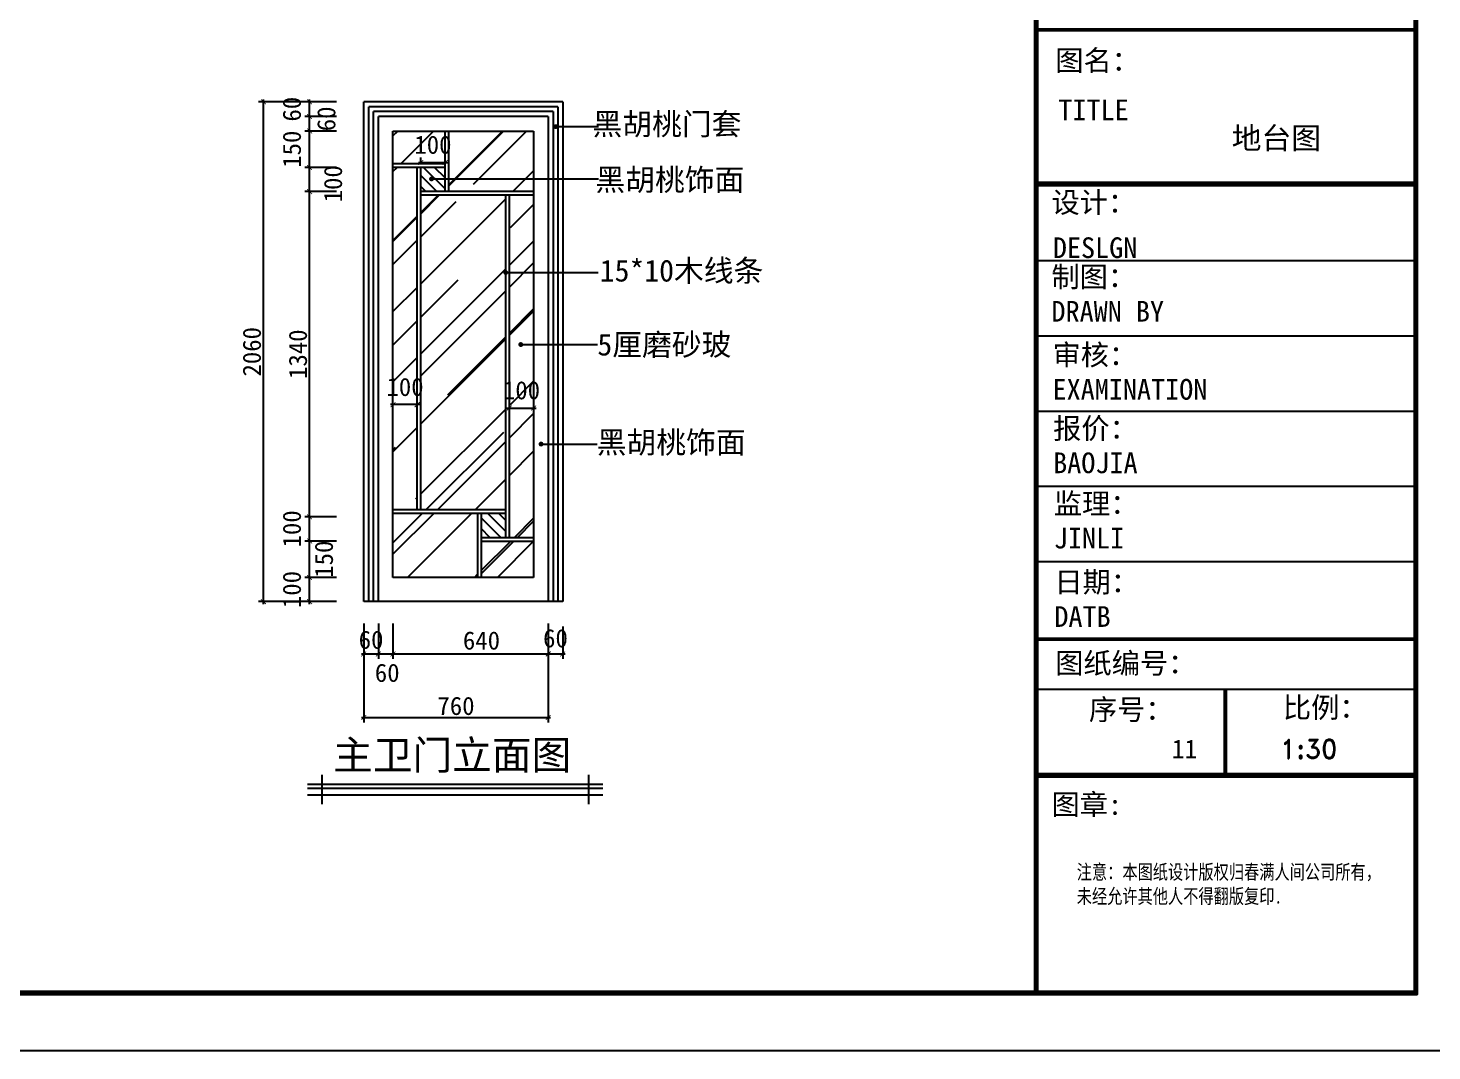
# Model space of a CAD drawing. Header units: millimetres. Extents: x 71641 to 191108, y -23091 to 29972.
# Drawn here: x 113470 to 119255, y -9624 to -5407 of the extents above; entities that cross this region are included whole.
import ezdxf

# ---------------------------------------------------------------- set-up
doc = ezdxf.new("R2010")
doc.units = ezdxf.units.MM
doc.layers.add('00', color=1, linetype='Continuous')
doc.layers.add('家', color=1, linetype='Continuous')
doc.styles.add('2121212', font='SIMFANG.TTF', dxfattribs={"height": 180})
doc.styles.add('30', font='SimSun.ttf', dxfattribs={"height": 75})
doc.styles.get("Standard").update_dxf_attribs({"font": 'SimSun.ttf', "height": 150})
doc.styles.add('STYLE-50B', font='SimSun.ttf', dxfattribs={"width": 0.766, "height": 150})
doc.dimstyles.new('30', dxfattribs={"dimscale": 0, "dimtxt": 90, "dimasz": 20, "dimexe": 20, "dimexo": 20, "dimgap": 10, "dimtad": 1, "dimdec": 0, "dimzin": 0, "dimdsep": 46, "dimtxsty": '30', "dimblk": 'ARCHTICK', "dimcen": 20, "dimdle": 10, "dimclrd": 8, "dimclre": 8, "dimclrt": 2, "dimadec": 0, "dimazin": 0, "dimtfac": 1, "dimtdec": 0, "dimtmove": 2, "dimatfit": 3, "dimldrblk": 'DOT', "dimfxl": 0, "dimtolj": 2, "dimtzin": 0, "dimlwd": -1, "dimarcsym": 0})

# ---------------------------------------------------------------- blocks, each defined once
blk = doc.blocks.new('_ARCHTICK')
at = {"color": 0, "linetype": 'ByBlock', "const_width": 0.15}
blk.add_lwpolyline([(-0.5, -0.5), (0.5, 0.5)], dxfattribs=at)
blk = doc.blocks.new('*D442')
at = {"color": 8, "lineweight": -2}
for p, q in [((115088.2, -5961.6), (115088.2, -5941.2)), ((115188.2, -5961.6), (115188.2, -5941.2))]:
    blk.add_line(p, q, dxfattribs=at)
at = {"color": 8}
blk.add_line((115078.2, -5961.2), (115198.2, -5961.2), dxfattribs=at)
at = {"layer": 'Defpoints', "color": 0}
for p in [(115088.2, -5981.6), (115188.2, -5961.2), (115188.2, -5981.6)]:
    blk.add_point(p, dxfattribs=at)
at = {"color": 8, "xscale": 20, "yscale": 20, "zscale": 20, "rotation": 180}
blk.add_blockref('_ARCHTICK', (115088.2, -5961.2), dxfattribs=at)
at = {"color": 8, "xscale": 20, "yscale": 20, "zscale": 20}
blk.add_blockref('_ARCHTICK', (115188.2, -5961.2), dxfattribs=at)
at = {"color": 2, "insert": (115138.2, -5888.7), "char_height": 75, "attachment_point": 5, "style": '30'}
blk.add_mtext('\\A2;100', dxfattribs=at)
blk = doc.blocks.new('_Dot')
at = {"color": 0, "linetype": 'ByBlock', "lineweight": -2}
blk.add_line((-0.5, 0), (-1, 0), dxfattribs=at)
at = {"color": 0, "linetype": 'ByBlock', "const_width": 0.5}
blk.add_lwpolyline([(-0.25, 0, 1), (0.25, 0, 1)], format="xyb", close=True, dxfattribs=at)
blk = doc.blocks.new('DOT')
at = {"color": 0, "linetype": 'ByBlock'}
blk.add_line((-0.5, 0), (-1, 0), dxfattribs=at)
at = {"color": 0, "linetype": 'ByBlock', "const_width": 0.5}
blk.add_lwpolyline([(-0.25, 0, 1), (0.25, 0, 1)], format="xyb", close=True, dxfattribs=at)
blk = doc.blocks.new('*D422')
at = {"color": 8, "lineweight": -2}
for p, q in [((114853.1, -7862.2), (114853.1, -8269.3)), ((115613.2, -7862.2), (115613.2, -8269.3))]:
    blk.add_line(p, q, dxfattribs=at)
at = {"color": 8}
blk.add_line((114843.1, -8249.3), (115623.2, -8249.3), dxfattribs=at)
at = {"layer": 'Defpoints', "color": 0}
for p in [(114853.1, -7842.2), (115613.2, -7842.2), (115613.2, -8249.3)]:
    blk.add_point(p, dxfattribs=at)
at = {"color": 8, "xscale": 20, "yscale": 20, "zscale": 20, "rotation": 180}
blk.add_blockref('_ARCHTICK', (114853.1, -8249.3), dxfattribs=at)
at = {"color": 8, "xscale": 20, "yscale": 20, "zscale": 20}
blk.add_blockref('_ARCHTICK', (115613.2, -8249.3), dxfattribs=at)
at = {"color": 2, "insert": (115233.2, -8201.8), "char_height": 75, "attachment_point": 5, "style": '30'}
blk.add_mtext('\\A2;760', dxfattribs=at)
blk = doc.blocks.new('*D423')
at = {"color": 8, "lineweight": -2}
for p, q in [((114973.2, -7862.2), (114973.2, -8007.3)), ((115613.2, -7862.2), (115613.2, -8007.3))]:
    blk.add_line(p, q, dxfattribs=at)
at = {"color": 8}
blk.add_line((114963.2, -7987.3), (115623.2, -7987.3), dxfattribs=at)
at = {"layer": 'Defpoints', "color": 0}
for p in [(114973.2, -7842.2), (115613.2, -7842.2), (115613.2, -7987.3)]:
    blk.add_point(p, dxfattribs=at)
at = {"color": 8, "xscale": 20, "yscale": 20, "zscale": 20, "rotation": 180}
blk.add_blockref('_ARCHTICK', (114973.2, -7987.3), dxfattribs=at)
at = {"color": 8, "xscale": 20, "yscale": 20, "zscale": 20}
blk.add_blockref('_ARCHTICK', (115613.2, -7987.3), dxfattribs=at)
at = {"color": 2, "insert": (115338.2, -7932.3), "char_height": 75, "attachment_point": 5, "style": '30'}
blk.add_mtext('\\A2;640', dxfattribs=at)
blk = doc.blocks.new('*D424')
at = {"color": 8}
blk.add_line((114629.5, -7431.6), (114629.5, -6071.6), dxfattribs=at)
at = {"color": 8, "lineweight": -2}
for p, q in [((114741.3, -6081.6), (114609.5, -6081.6)), ((114741.3, -7421.6), (114609.5, -7421.6))]:
    blk.add_line(p, q, dxfattribs=at)
at = {"layer": 'Defpoints', "color": 0}
for p in [(114629.5, -6081.6), (114761.3, -6081.6), (114761.3, -7421.6)]:
    blk.add_point(p, dxfattribs=at)
at = {"color": 8, "xscale": 20, "yscale": 20, "zscale": 20}
for p, rotation in [((114629.5, -6081.6), 90), ((114629.5, -7421.6), 270)]:
    blk.add_blockref('_ARCHTICK', p, dxfattribs=dict(at, rotation=rotation))
at = {"color": 2, "insert": (114582, -6751.6), "char_height": 75, "attachment_point": 5, "rotation": 90, "style": '30'}
blk.add_mtext('\\A2;1340', dxfattribs=at)
blk = doc.blocks.new('*D425')
at = {"color": 8, "lineweight": -2}
for p, q in [((114741.3, -5711.6), (114419.7, -5711.6)), ((114741.3, -7771.6), (114419.7, -7771.6))]:
    blk.add_line(p, q, dxfattribs=at)
at = {"color": 8}
blk.add_line((114439.7, -7781.6), (114439.7, -5701.6), dxfattribs=at)
at = {"layer": 'Defpoints', "color": 0}
for p in [(114439.7, -5711.6), (114761.3, -5711.6), (114761.3, -7771.6)]:
    blk.add_point(p, dxfattribs=at)
at = {"color": 8, "xscale": 20, "yscale": 20, "zscale": 20}
for p, rotation in [((114439.7, -5711.6), 90), ((114439.7, -7771.6), 270)]:
    blk.add_blockref('_ARCHTICK', p, dxfattribs=dict(at, rotation=rotation))
at = {"color": 2, "insert": (114392.2, -6741.6), "char_height": 75, "attachment_point": 5, "rotation": 90, "style": '30'}
blk.add_mtext('\\A2;2060', dxfattribs=at)
blk = doc.blocks.new('*D426')
at = {"color": 8, "lineweight": -2}
for p, q in [((114741.3, -7421.6), (114609.5, -7421.6)), ((114741.3, -7521.6), (114609.5, -7521.6))]:
    blk.add_line(p, q, dxfattribs=at)
at = {"color": 8}
blk.add_line((114629.5, -7531.6), (114629.5, -7411.6), dxfattribs=at)
at = {"layer": 'Defpoints', "color": 0}
for p in [(114629.5, -7421.6), (114761.3, -7421.6), (114761.3, -7521.6)]:
    blk.add_point(p, dxfattribs=at)
at = {"color": 8, "xscale": 20, "yscale": 20, "zscale": 20}
for p, rotation in [((114629.5, -7421.6), 90), ((114629.5, -7521.6), 270)]:
    blk.add_blockref('_ARCHTICK', p, dxfattribs=dict(at, rotation=rotation))
at = {"color": 2, "insert": (114557, -7471.6), "char_height": 75, "attachment_point": 5, "rotation": 90, "style": '30'}
blk.add_mtext('\\A2;100', dxfattribs=at)
blk = doc.blocks.new('*D427')
at = {"color": 8, "lineweight": -2}
for p, q in [((114913.3, -7862.2), (114913.3, -8007.3)), ((114973.2, -7862.2), (114973.2, -8007.3))]:
    blk.add_line(p, q, dxfattribs=at)
at = {"color": 8}
blk.add_line((114903.3, -7987.3), (114983.2, -7987.3), dxfattribs=at)
at = {"layer": 'Defpoints', "color": 0}
for p in [(114913.3, -7842.2), (114973.2, -7842.2), (114973.2, -7987.3)]:
    blk.add_point(p, dxfattribs=at)
at = {"color": 8, "xscale": 20, "yscale": 20, "zscale": 20, "rotation": 180}
blk.add_blockref('_ARCHTICK', (114913.3, -7987.3), dxfattribs=at)
at = {"color": 8, "xscale": 20, "yscale": 20, "zscale": 20}
blk.add_blockref('_ARCHTICK', (114973.2, -7987.3), dxfattribs=at)
at = {"color": 2, "insert": (114949.7, -8065.4), "char_height": 75, "attachment_point": 5, "style": '30'}
blk.add_mtext('\\A2;60', dxfattribs=at)
blk = doc.blocks.new('*D428')
at = {"color": 8, "lineweight": -2}
for p, q in [((114741.3, -7671.6), (114609.5, -7671.6)), ((114741.3, -7771.6), (114609.5, -7771.6))]:
    blk.add_line(p, q, dxfattribs=at)
at = {"color": 8}
blk.add_line((114629.5, -7781.6), (114629.5, -7661.6), dxfattribs=at)
at = {"layer": 'Defpoints', "color": 0}
for p in [(114629.5, -7671.6), (114761.3, -7671.6), (114761.3, -7771.6)]:
    blk.add_point(p, dxfattribs=at)
at = {"color": 8, "xscale": 20, "yscale": 20, "zscale": 20}
for p, rotation in [((114629.5, -7671.6), 90), ((114629.5, -7771.6), 270)]:
    blk.add_blockref('_ARCHTICK', p, dxfattribs=dict(at, rotation=rotation))
at = {"color": 2, "insert": (114557, -7721.6), "char_height": 75, "attachment_point": 5, "rotation": 90, "style": '30'}
blk.add_mtext('\\A2;100', dxfattribs=at)
blk = doc.blocks.new('*D429')
at = {"color": 8, "lineweight": -2}
for p, q in [((114741.3, -7521.6), (114609.5, -7521.6)), ((114741.3, -7671.6), (114609.5, -7671.6))]:
    blk.add_line(p, q, dxfattribs=at)
at = {"color": 8}
blk.add_line((114629.5, -7681.6), (114629.5, -7511.6), dxfattribs=at)
at = {"layer": 'Defpoints', "color": 0}
for p in [(114629.5, -7521.6), (114761.3, -7521.6), (114761.3, -7671.6)]:
    blk.add_point(p, dxfattribs=at)
at = {"color": 8, "xscale": 20, "yscale": 20, "zscale": 20}
for p, rotation in [((114629.5, -7521.6), 90), ((114629.5, -7671.6), 270)]:
    blk.add_blockref('_ARCHTICK', p, dxfattribs=dict(at, rotation=rotation))
at = {"color": 2, "insert": (114689.1, -7596.6), "char_height": 75, "attachment_point": 5, "rotation": 90, "style": '30'}
blk.add_mtext('\\A2;150', dxfattribs=at)
blk = doc.blocks.new('*D430')
at = {"color": 8, "lineweight": -2}
for p, q in [((114853.1, -7862.2), (114853.1, -8007.3)), ((114913.3, -7862.2), (114913.3, -8007.3))]:
    blk.add_line(p, q, dxfattribs=at)
at = {"color": 8}
blk.add_line((114843.1, -7987.3), (114923.3, -7987.3), dxfattribs=at)
at = {"layer": 'Defpoints', "color": 0}
for p in [(114853.1, -7842.2), (114913.3, -7842.2), (114913.3, -7987.3)]:
    blk.add_point(p, dxfattribs=at)
at = {"color": 8, "xscale": 20, "yscale": 20, "zscale": 20, "rotation": 180}
blk.add_blockref('_ARCHTICK', (114853.1, -7987.3), dxfattribs=at)
at = {"color": 8, "xscale": 20, "yscale": 20, "zscale": 20}
blk.add_blockref('_ARCHTICK', (114913.3, -7987.3), dxfattribs=at)
at = {"color": 2, "insert": (114883.2, -7929.2), "char_height": 75, "attachment_point": 5, "style": '30'}
blk.add_mtext('\\A2;60', dxfattribs=at)
blk = doc.blocks.new('*D431')
at = {"color": 8, "lineweight": -2}
for p, q in [((114973.2, -6953.4), (114973.2, -6939.6)), ((115073.2, -6953.4), (115073.2, -6939.6))]:
    blk.add_line(p, q, dxfattribs=at)
at = {"color": 8}
blk.add_line((115083.2, -6959.6), (114963.2, -6959.6), dxfattribs=at)
at = {"layer": 'Defpoints', "color": 0}
for p in [(114973.2, -6959.6), (114973.2, -6973.4), (115073.2, -6973.4)]:
    blk.add_point(p, dxfattribs=at)
at = {"color": 8, "xscale": 20, "yscale": 20, "zscale": 20, "rotation": 180}
blk.add_blockref('_ARCHTICK', (114973.2, -6959.6), dxfattribs=at)
at = {"color": 8, "xscale": 20, "yscale": 20, "zscale": 20}
blk.add_blockref('_ARCHTICK', (115073.2, -6959.6), dxfattribs=at)
at = {"color": 2, "insert": (115023.2, -6887.1), "char_height": 75, "attachment_point": 5, "style": '30'}
blk.add_mtext('\\A2;100', dxfattribs=at)
blk = doc.blocks.new('*D432')
at = {"color": 8, "lineweight": -2}
for p, q in [((114741.3, -5831.6), (114609.5, -5831.6)), ((114741.3, -5981.6), (114609.5, -5981.6))]:
    blk.add_line(p, q, dxfattribs=at)
at = {"color": 8}
blk.add_line((114629.5, -5991.6), (114629.5, -5821.6), dxfattribs=at)
at = {"layer": 'Defpoints', "color": 0}
for p in [(114629.5, -5831.6), (114761.3, -5831.6), (114761.3, -5981.6)]:
    blk.add_point(p, dxfattribs=at)
at = {"color": 8, "xscale": 20, "yscale": 20, "zscale": 20}
for p, rotation in [((114629.5, -5831.6), 90), ((114629.5, -5981.6), 270)]:
    blk.add_blockref('_ARCHTICK', p, dxfattribs=dict(at, rotation=rotation))
at = {"color": 2, "insert": (114557, -5906.6), "char_height": 75, "attachment_point": 5, "rotation": 90, "style": '30'}
blk.add_mtext('\\A2;150', dxfattribs=at)
blk = doc.blocks.new('*D433')
at = {"color": 8, "lineweight": -2}
for p, q in [((114741.3, -5981.6), (114609.5, -5981.6)), ((114741.3, -6081.6), (114609.5, -6081.6))]:
    blk.add_line(p, q, dxfattribs=at)
at = {"color": 8}
blk.add_line((114629.5, -6091.6), (114629.5, -5971.6), dxfattribs=at)
at = {"layer": 'Defpoints', "color": 0}
for p in [(114629.5, -5981.6), (114761.3, -5981.6), (114761.3, -6081.6)]:
    blk.add_point(p, dxfattribs=at)
at = {"color": 8, "xscale": 20, "yscale": 20, "zscale": 20}
for p, rotation in [((114629.5, -5981.6), 90), ((114629.5, -6081.6), 270)]:
    blk.add_blockref('_ARCHTICK', p, dxfattribs=dict(at, rotation=rotation))
at = {"color": 2, "insert": (114726.8, -6049.1), "char_height": 75, "attachment_point": 5, "rotation": 90, "style": '30'}
blk.add_mtext('\\A2;100', dxfattribs=at)
blk = doc.blocks.new('*D434')
at = {"color": 8, "lineweight": -2}
for p, q in [((114741.3, -5771.6), (114609.5, -5771.6)), ((114741.3, -5831.6), (114609.5, -5831.6))]:
    blk.add_line(p, q, dxfattribs=at)
at = {"color": 8}
blk.add_line((114629.5, -5841.6), (114629.5, -5761.6), dxfattribs=at)
at = {"layer": 'Defpoints', "color": 0}
for p in [(114629.5, -5771.6), (114761.3, -5771.6), (114761.3, -5831.6)]:
    blk.add_point(p, dxfattribs=at)
at = {"color": 8, "xscale": 20, "yscale": 20, "zscale": 20}
for p, rotation in [((114629.5, -5771.6), 90), ((114629.5, -5831.6), 270)]:
    blk.add_blockref('_ARCHTICK', p, dxfattribs=dict(at, rotation=rotation))
at = {"color": 2, "insert": (114699.2, -5781.6), "char_height": 75, "attachment_point": 5, "rotation": 90, "style": '30'}
blk.add_mtext('\\A2;60', dxfattribs=at)
blk = doc.blocks.new('*D435')
at = {"color": 8, "lineweight": -2}
for p, q in [((114741.3, -5711.6), (114609.5, -5711.6)), ((114741.3, -5771.6), (114609.5, -5771.6))]:
    blk.add_line(p, q, dxfattribs=at)
at = {"color": 8}
blk.add_line((114629.5, -5781.6), (114629.5, -5701.6), dxfattribs=at)
at = {"layer": 'Defpoints', "color": 0}
for p in [(114629.5, -5711.6), (114761.3, -5711.6), (114761.3, -5771.6)]:
    blk.add_point(p, dxfattribs=at)
at = {"color": 8, "xscale": 20, "yscale": 20, "zscale": 20}
for p, rotation in [((114629.5, -5711.6), 90), ((114629.5, -5771.6), 270)]:
    blk.add_blockref('_ARCHTICK', p, dxfattribs=dict(at, rotation=rotation))
at = {"color": 2, "insert": (114557, -5741.6), "char_height": 75, "attachment_point": 5, "rotation": 90, "style": '30'}
blk.add_mtext('\\A2;60', dxfattribs=at)
blk = doc.blocks.new('*D436')
at = {"color": 8, "lineweight": -2}
for p, q in [((115613.2, -7862.2), (115613.2, -8007.3)), ((115673.2, -7873.6), (115673.2, -8007.3))]:
    blk.add_line(p, q, dxfattribs=at)
at = {"color": 8}
blk.add_line((115603.2, -7987.3), (115683.2, -7987.3), dxfattribs=at)
at = {"layer": 'Defpoints', "color": 0}
for p in [(115613.2, -7842.2), (115673.2, -7853.6), (115673.2, -7987.3)]:
    blk.add_point(p, dxfattribs=at)
at = {"color": 8, "xscale": 20, "yscale": 20, "zscale": 20, "rotation": 180}
blk.add_blockref('_ARCHTICK', (115613.2, -7987.3), dxfattribs=at)
at = {"color": 8, "xscale": 20, "yscale": 20, "zscale": 20}
blk.add_blockref('_ARCHTICK', (115673.2, -7987.3), dxfattribs=at)
at = {"color": 2, "insert": (115643.2, -7923.1), "char_height": 75, "attachment_point": 5, "style": '30'}
blk.add_mtext('\\A2;60', dxfattribs=at)
blk = doc.blocks.new('*D437')
at = {"color": 8}
blk.add_line((115443.2, -6973.4), (115563.2, -6973.4), dxfattribs=at)
at = {"color": 8, "lineweight": -2}
blk.add_line((115453.2, -6976.5), (115453.2, -6953.4), dxfattribs=at)
at = {"layer": 'Defpoints', "color": 0}
for p in [(115453.2, -6996.5), (115553.2, -6973.4), (115553.2, -6973.4)]:
    blk.add_point(p, dxfattribs=at)
at = {"color": 8, "xscale": 20, "yscale": 20, "zscale": 20, "rotation": 180}
blk.add_blockref('_ARCHTICK', (115453.2, -6973.4), dxfattribs=at)
at = {"color": 8, "xscale": 20, "yscale": 20, "zscale": 20}
blk.add_blockref('_ARCHTICK', (115553.2, -6973.4), dxfattribs=at)
at = {"color": 2, "insert": (115503.2, -6900.9), "char_height": 75, "attachment_point": 5, "style": '30'}
blk.add_mtext('\\A2;100', dxfattribs=at)

msp = doc.modelspace()

# ---------------------------------------------------------------- hatches: boundary and pattern name
h = msp.add_hatch()
h.set_pattern_fill('AR-RROOF', color=8, scale=12, angle=45, style=0)
h.set_pattern_definition([(45, (-15841.4, 23684.8), (258.6314, 689.6837), [4572, -609.6, 1524, -304.8]), (45, (-15662.52, 24079.2), (-502.1759, 71.1236), [914.4, -100.584, 1828.8, -228.6]), (45, (-15916.84, 23975.77), (976.33345, 1265.13848), [2438.4, -426.72, 1219.2, -304.8])])
h.paths.add_polyline_path([(115553.2, -6081.6), (115553.3, -5831.6), (115203.2, -5831.6), (115203.2, -6081.6)])
h.paths.add_polyline_path([(115188.2, -5966.6), (115188.2, -5831.6), (114973.2, -5831.6), (114973.2, -5966.6)])
h.paths.add_polyline_path([(114973.2, -7391.6), (115073.2, -7391.6), (115073.2, -5981.6), (114973.2, -5981.6)])
h.paths.add_polyline_path([(115088.2, -7391.6), (115438.2, -7391.6), (115438.2, -6096.6), (115088.2, -6096.6)])
h.paths.add_polyline_path([(115553.2, -6096.6), (115453.2, -6096.6), (115453.2, -7506.6), (115553.2, -7506.6)])
h.paths.add_polyline_path([(115338.2, -7521.6), (115338.2, -7671.6), (115553.2, -7671.6), (115553.2, -7521.6)])
h.paths.add_polyline_path([(114973.2, -7406.6), (114973.2, -7671.6), (115323.2, -7671.6), (115323.2, -7406.6)])
h.paths.add_polyline_path([(114915.2, -6812.1), (115131.2, -6812.1), (115131.2, -6947.1), (114915.2, -6947.1)], flags=9)
h.paths.add_polyline_path([(115395.2, -6825.9), (115611.2, -6825.9), (115611.2, -6960.9), (115395.2, -6960.9)], flags=9)
h = msp.add_hatch()
h.set_pattern_fill('ANSI31', color=8, scale=255, style=0)
h.set_pattern_definition([(135, (435538.303, -30167.23), (22.5390287, 22.5390287), [])])
h.paths.add_polyline_path([(115088.2, -6081.6), (115188.2, -6081.6), (115188.2, -5981.6), (115088.2, -5981.6)])
h = msp.add_hatch()
h.set_pattern_fill('ANSI31', color=8, scale=255, style=0)
h.set_pattern_definition([(135, (435563.303, -30272.23), (22.5390287, 22.5390287), [])])
h.paths.add_polyline_path([(115438.2, -7506.6), (115438.2, -7406.6), (115338.2, -7406.6), (115338.2, -7506.6)])

# ---------------------------------------------------------------- linework, layer by layer
at = {"color": 3, "lineweight": -2}
for p, q in [((117618.4, -9377.5), (117618.4, -1384.7)), ((117625, -9377.5), (117625, -1384.7)), ((117631.7, -9377.5), (117631.7, -1384.7)), ((119195.2, -9390.9), (119195.2, -1371.3)), ((107713.6, -9390.9), (119195.2, -9390.9))]:
    msp.add_line(p, q, dxfattribs=at)
at = {"color": 8, "lineweight": -2}
for p, q in [((117631.7, -5410.7), (119181.8, -5410.7)), ((117631.7, -5417.3), (119181.8, -5417.3)), ((117631.7, -6042.3), (119181.8, -6042.3)), ((117631.7, -6048.9), (119181.8, -6048.9)), ((117631.7, -6055.6), (119181.8, -6055.6)), ((117631.7, -6365.7), (119181.8, -6365.7)), ((117631.7, -6675.8), (119181.8, -6675.8)), ((117631.7, -6985.9), (119181.8, -6985.9)), ((117631.7, -7606), (119181.8, -7606)), ((117631.7, -7922.8), (119181.8, -7922.8)), ((117631.7, -7929.5), (119181.8, -7929.5)), ((117631.7, -8132.2), (119181.8, -8132.2)), ((117630.9, -8480.4), (119181, -8480.4)), ((117630.9, -8487.1), (119181, -8487.1)), ((117630.9, -8493.8), (119181, -8493.8))]:
    msp.add_line(p, q, dxfattribs=at)
at = {"color": 3}
for p, q in [((115673.3, -5711.6), (114853.1, -5711.6)), ((114853.1, -7771.6), (114853.1, -5711.6)), ((115673.3, -5711.6), (115673.2, -7771.6)), ((115673.3, -5711.6), (115673.2, -7771.6)), ((115613.3, -5771.6), (114913.3, -5771.6)), ((114913.3, -7771.6), (114913.3, -5771.6)), ((115613.3, -5771.6), (115613.2, -7771.6)), ((114973.2, -5831.6), (115553.3, -5831.6)), ((114973.2, -7671.6), (114973.2, -5831.6)), ((115553.3, -5831.6), (115553.2, -7671.6)), ((115613.2, -5831.6), (115613.2, -7671.6)), ((115553.2, -7671.6), (114973.2, -7671.6))]:
    msp.add_line(p, q, dxfattribs=at)
at = {"color": 165}
for p, q in [((115653.3, -5731.6), (114873.3, -5731.6)), ((114873.3, -7771.6), (114873.3, -5731.6)), ((115633.3, -5751.6), (114893.3, -5751.6)), ((114893.3, -7771.6), (114893.3, -5751.6)), ((115633.3, -5751.6), (115633.2, -7771.6)), ((115653.3, -5731.6), (115653.2, -7771.6))]:
    msp.add_line(p, q, dxfattribs=at)
at = {"color": 2}
for p, q in [((115188.2, -6081.6), (115188.2, -5831.6)), ((115203.2, -6081.6), (115203.2, -5831.6)), ((115188.2, -5966.6), (114973.2, -5966.6)), ((115188.2, -5981.6), (114973.2, -5981.6)), ((115073.2, -7391.6), (115073.2, -5981.6)), ((115088.2, -7391.6), (115088.2, -5981.6)), ((115553.2, -6081.6), (115088.2, -6081.6)), ((115553.2, -6096.6), (115088.2, -6096.6)), ((115438.2, -7506.6), (115438.2, -6096.6)), ((115453.2, -7506.6), (115453.2, -6096.6)), ((114973.2, -7391.6), (115438.2, -7391.6)), ((114973.2, -7406.6), (115438.2, -7406.6)), ((115323.2, -7671.6), (115323.2, -7406.6)), ((115338.2, -7671.6), (115338.2, -7406.6)), ((115338.2, -7506.6), (115553.2, -7506.6)), ((115338.2, -7521.6), (115553.2, -7521.6))]:
    msp.add_line(p, q, dxfattribs=at)
at = {"color": 1}
msp.add_line((115673.2, -7771.6), (114853.1, -7771.6), dxfattribs=at)
at = {"color": 8, "linetype": 'ByBlock', "lineweight": -2, "ltscale": 500}
for p, q in [((118399, -8132.2), (118399, -8480.4)), ((118402.9, -8132.2), (118402.9, -8480.4)), ((118406.8, -8132.2), (118406.8, -8480.4))]:
    msp.add_line(p, q, dxfattribs=at)
at = {"color": 3, "lineweight": -2}
for points in [[(107713.6, -1371.3), (119195.2, -1371.3), (119195.2, -9390.9), (107713.6, -9390.9)], [(107720.1, -1377.8), (119188.7, -1377.8), (119188.7, -9384.4), (107720.1, -9384.4)], [(107726.6, -1384.3), (119182.2, -1384.3), (119182.2, -9377.9), (107726.6, -9377.9)]]:
    msp.add_lwpolyline(points, close=True, dxfattribs=at)
at = {"layer": '00', "color": 8, "lineweight": -2}
for p, q in [((117631.7, -7295.9), (119181.8, -7295.9)), ((114680.6, -8485), (114680.6, -8605.9)), ((115779.3, -8485), (115779.3, -8605.9)), ((114621.7, -8523.3), (115838.2, -8523.3)), ((114621.7, -8567.9), (115838.2, -8567.9))]:
    msp.add_line(p, q, dxfattribs=at)
at = {"layer": '00', "color": 2, "lineweight": -2}
msp.add_line((114621.7, -8540.3), (115838.2, -8540.3), dxfattribs=at)
at = {"layer": '00', "color": 8, "lineweight": -2}
msp.add_lwpolyline([(107481.1, -1138.7), (119427.7, -1138.7), (119427.7, -9623.5), (107481.1, -9623.5)], close=True, dxfattribs=at)

# ---------------------------------------------------------------- texts
at = {"color": 2, "char_height": 90, "attachment_point": 1, "style": '30'}
for s, insert in [('{\\C2;黑胡桃门套}', (115795.8, -5757.9)), ('{\\C2;黑胡桃饰面}', (115807.7, -5987.3)), ('{\\C2;15*10木线条}', (115825.6, -6362.1)), ('{\\C2;5厘磨砂玻}', (115815.9, -6666.9)), ('{\\C2;黑胡桃饰面}', (115813.1, -7069.8))]:
    msp.add_mtext(s, dxfattribs=dict(at, insert=insert))
at = {"color": 8, "insert": (114726.5, -8343.9), "char_height": 120, "width": 4291.546, "attachment_point": 1}
msp.add_mtext('{\\fSimSun|b0|i0|c134|p2;\\C2;主卫门立面图}', dxfattribs=at)
at = {"layer": '00', "color": 8, "lineweight": -2, "attachment_point": 1, "style": '2121212'}
for s, insert, char_height, width in [('{\\f宋体|b0|i0|c134|p2;图名：}', (117703.2, -5498.2, 0), 85.272, 1265.567), ('{\\f宋体|b0|i0|c134|p2;TITLE}', (117715.9, -5701.9, 0), 85.272, 1265.567), ('{\\fSimSun|b0|i0|c134|p2;\\C2;地台图}', (118430.3, -5816, 0), 90, 1265.567), ('{\\f宋体|b0|i0|c134|p2;设计：}', (117687.6, -6083, 0), 85.272, 1265.567), ('{\\f宋体|b0|i0|c134|p2;DESLGN}', (117693.2, -6270, 0), 85.272, 1265.567), ('{\\f宋体|b0|i0|c134|p2;制图：\\PDRAWN BY}', (117687.4, -6390, 0), 85.272, 1265.567), ('{\\f宋体|b0|i0|c134|p2;审核：\\PEXAMINATION}', (117691.8, -6711.6, 0), 85.272, 1265.567), ('{\\f宋体|b0|i0|c134|p2;报价：\\PBAOJIA}', (117694.4, -7014.6, 0), 85.272, 1265.567), ('{\\f宋体|b0|i0|c134|p2;监理：\\PJINLI}', (117697.2, -7324.7, 0), 85.272, 1265.567), ('{\\f宋体|b0|i0|c134|p2;日期：\\PDATB}', (117699.5, -7648.1, 0), 85.272, 1265.567), ('{\\f宋体|b0|i0|c134|p2;图纸编号：}', (117702.9, -7982.5, 0), 85.272, 1265.567), ('{\\f宋体|b0|i0|c134|p2;比例：}', (118641.4, -8165.1, 0), 85.272, 1265.567), ('{\\f宋体|b0|i0|c134|p2;序号：}', (117841.9, -8173.5, 0), 85.272, 1265.567), ('{\\C2;11}', (118183.1, -8340), 77.52, 418.4), ('{\\Fromand.shx;\\C2;1:30}', (118629.6, -8340), 77.52, 418.4), ('{\\f宋体|b0|i0|c134|p2;图章\\f宋体|b0|i0|c0|p2;:}', (117687.7, -8565, 0), 85.272, 1265.567)]:
    msp.add_mtext(s, dxfattribs=dict(at, insert=insert, char_height=char_height, width=width))
at = {"layer": '家', "color": 8, "lineweight": -2, "insert": (117791.6, -8855.8, 0), "char_height": 60, "width": 1265.567, "attachment_point": 1, "style": 'STYLE-50B'}
msp.add_mtext('注意：本图纸设计版权归春满人间公司所有，未经允许其他人不得翻版复印{\\f宋体|b0|i0|c0|p2;.}', dxfattribs=at)

# ---------------------------------------------------------------- dimensions: what is measured, and where the dimension line sits
at = {"color": 8}
for base, p1, p2, picture, middle in [((114439.7, -5711.6), (114761.3, -7771.6), (114761.3, -5711.6), '*D425', (114392.2, -6741.6)), ((114629.5, -5711.6), (114761.3, -5771.6), (114761.3, -5711.6), '*D435', (114557, -5741.6)), ((114629.5, -5831.6), (114761.3, -5981.6), (114761.3, -5831.6), '*D432', (114557, -5906.6)), ((114629.5, -6081.6), (114761.3, -7421.6), (114761.3, -6081.6), '*D424', (114582, -6751.6)), ((114629.5, -7421.6), (114761.3, -7521.6), (114761.3, -7421.6), '*D426', (114557, -7471.6)), ((114629.5, -7671.6), (114761.3, -7771.6), (114761.3, -7671.6), '*D428', (114557, -7721.6))]:
    dim = msp.add_linear_dim(base=base, p1=p1, p2=p2, angle=90, dimstyle='30', override={"dimscale": 1, "dimldrblk": 'DOT'}, dxfattribs=at)
    dim.commit()
    dim.dimension.update_dxf_attribs({"geometry": picture, "text_midpoint": middle})
for base, p1, p2, picture, middle in [((114629.5, -5771.6), (114761.3, -5831.6), (114761.3, -5771.6), '*D434', (114699.2, -5781.6)), ((114629.5, -7521.6), (114761.3, -7671.6), (114761.3, -7521.6), '*D429', (114689.1, -7596.6))]:
    dim = msp.add_linear_dim(base=base, p1=p1, p2=p2, angle=90, dimstyle='30', override={"dimscale": 1, "dimldrblk": 'DOT'}, dxfattribs=at)
    dim.commit()
    dim.dimension.update_dxf_attribs({"geometry": picture, "text_midpoint": middle, "dimtype": 160})
at = {"color": 3}
dim = msp.add_aligned_dim(p1=(115088.2, -5981.6), p2=(115188.2, -5981.6), distance=20.3, dimstyle='30', override={"dimscale": 1, "dimldrblk": 'DOT'}, dxfattribs=at)
dim.commit()
dim.dimension.update_dxf_attribs({"geometry": '*D442', "text_midpoint": (115138.2, -5888.7)})
dim = msp.add_linear_dim(base=(114629.5, -5981.6), p1=(114761.3, -6081.6), p2=(114761.3, -5981.6), angle=90, dimstyle='30', override={"dimscale": 1, "dimldrblk": 'DOT'}, dxfattribs=at)
dim.commit()
dim.dimension.update_dxf_attribs({"geometry": '*D433', "text_midpoint": (114726.8, -6049.1), "dimtype": 160})
at = {"color": 8}
for base, p1, p2, picture, middle in [((114973.2, -6959.6), (115073.2, -6973.4), (114973.2, -6973.4), '*D431', (115023.2, -6887.1)), ((115553.2, -6973.4), (115453.2, -6996.5), (115553.2, -6973.4), '*D437', (115503.2, -6900.9)), ((115613.2, -8249.3), (114853.1, -7842.2), (115613.2, -7842.2), '*D422', (115233.2, -8201.8))]:
    dim = msp.add_linear_dim(base=base, p1=p1, p2=p2, dimstyle='30', override={"dimscale": 1, "dimldrblk": 'DOT'}, dxfattribs=at)
    dim.commit()
    dim.dimension.update_dxf_attribs({"geometry": picture, "text_midpoint": middle})
for base, p1, p2, picture, middle in [((114913.3, -7987.3), (114853.1, -7842.2), (114913.3, -7842.2), '*D430', (114883.2, -7929.2)), ((114973.2, -7987.3), (114913.3, -7842.2), (114973.2, -7842.2), '*D427', (114949.7, -8065.4)), ((115613.2, -7987.3), (114973.2, -7842.2), (115613.2, -7842.2), '*D423', (115338.2, -7932.3))]:
    dim = msp.add_linear_dim(base=base, p1=p1, p2=p2, dimstyle='30', override={"dimscale": 1, "dimldrblk": 'DOT'}, dxfattribs=at)
    dim.commit()
    dim.dimension.update_dxf_attribs({"geometry": picture, "text_midpoint": middle, "dimtype": 160})
at = {"color": 4}
dim = msp.add_linear_dim(base=(115673.2, -7987.3), p1=(115613.2, -7842.2), p2=(115673.2, -7853.6), dimstyle='30', override={"dimscale": 1}, dxfattribs=at)
dim.commit()
dim.dimension.update_dxf_attribs({"geometry": '*D436', "text_midpoint": (115643.2, -7923.1), "dimtype": 160})

# ---------------------------------------------------------------- leaders
at = {"color": 3}
for points in [[(115644.2, -5813.6), (115820.6, -5813.6)], [(115132.3, -6029.1), (115820.6, -6029.1)], [(115438.2, -6415), (115819.6, -6415)], [(115500.3, -6711.8), (115815.8, -6711.8)], [(115583.7, -7122.1), (115815.7, -7122.1)]]:
    msp.add_leader(points, dimstyle='30', override={"dimscale": 1, "dimtad": 0, "dimldrblk": 'DOT'}, dxfattribs=at)

doc.saveas('drawing.dxf')
